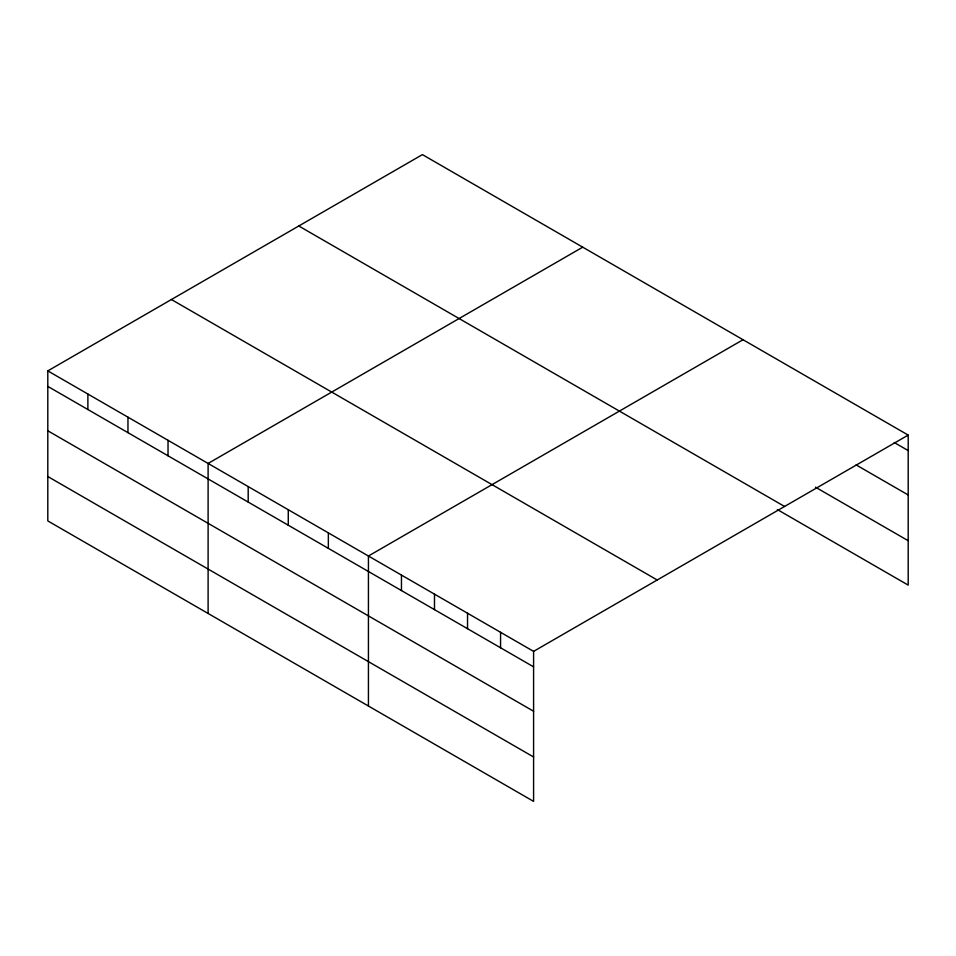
<?xml version="1.0" encoding="UTF-8"?>
<svg xmlns="http://www.w3.org/2000/svg" width="956" height="956" viewBox="0 0 956 956"><rect width="100%" height="100%" fill="white"/><g stroke="black" fill="none" stroke-linecap="round" stroke-linejoin="round"><path stroke-width="1.43" d="M533.591 711.24L533.591 651.371L47.8 370.892L47.8 520.912L533.591 801.379L533.591 711.24L47.8 430.774M777.336 509.548L908.2 585.108L908.2 435.088L422.409 154.621L47.8 370.892M582.718 247.174L208.109 463.445L208.109 613.465M743.027 339.727L368.43 556.01L368.43 706.018M533.591 651.371L908.2 435.088M894.218 442.509L908.2 450.575M856.11 464.891L908.2 494.969M815.456 487.166L908.2 540.714M298.786 225.986L784.577 506.465M171.423 299.527L657.214 579.993M47.8 386.379L533.591 666.846M47.8 476.518L533.591 756.985M500.562 632.298L500.562 647.774M467.532 613.226L467.532 628.701M434.49 594.154L434.49 609.629M401.46 575.082L401.46 590.557M328.35 532.862L328.35 548.35M288.27 509.727L288.27 525.214M248.19 486.592L248.19 502.079M168.029 440.31L168.029 455.797M127.961 417.175L127.961 432.662M87.88 394.027L87.88 409.515"/></g></svg>
